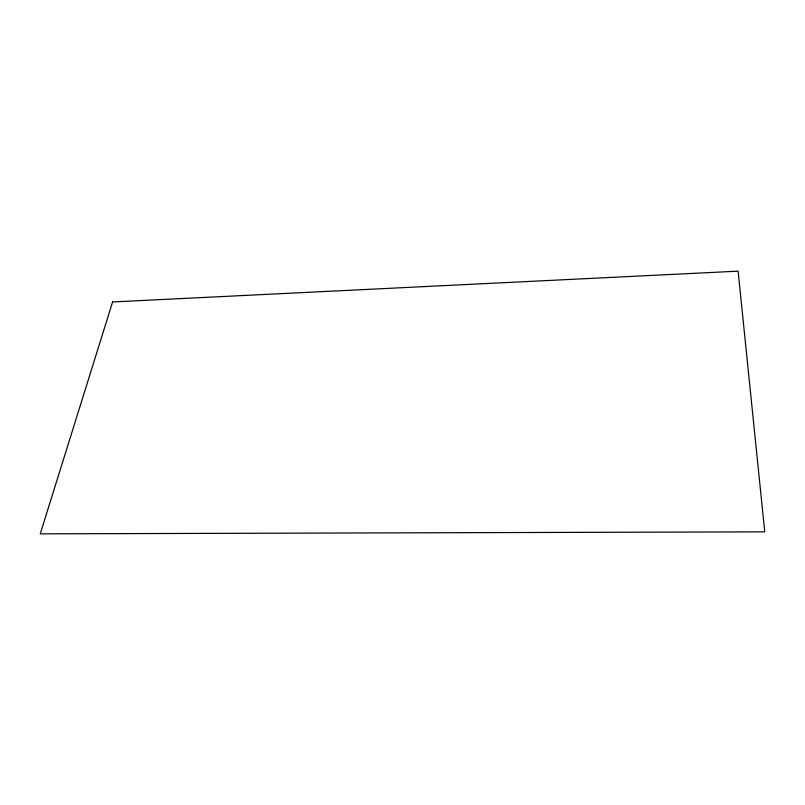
<?xml version="1.0" encoding="UTF-8"?>
<svg xmlns="http://www.w3.org/2000/svg" width="805" height="805" viewBox="0 0 805 805"><rect width="100%" height="100%" fill="white"/><g stroke="black" fill="none" stroke-linecap="round" stroke-linejoin="round"><path stroke-width="1.21" d="M112.599 301.945L40.25 533.846L764.75 531.853L738.115 271.154L112.599 301.945"/></g></svg>
